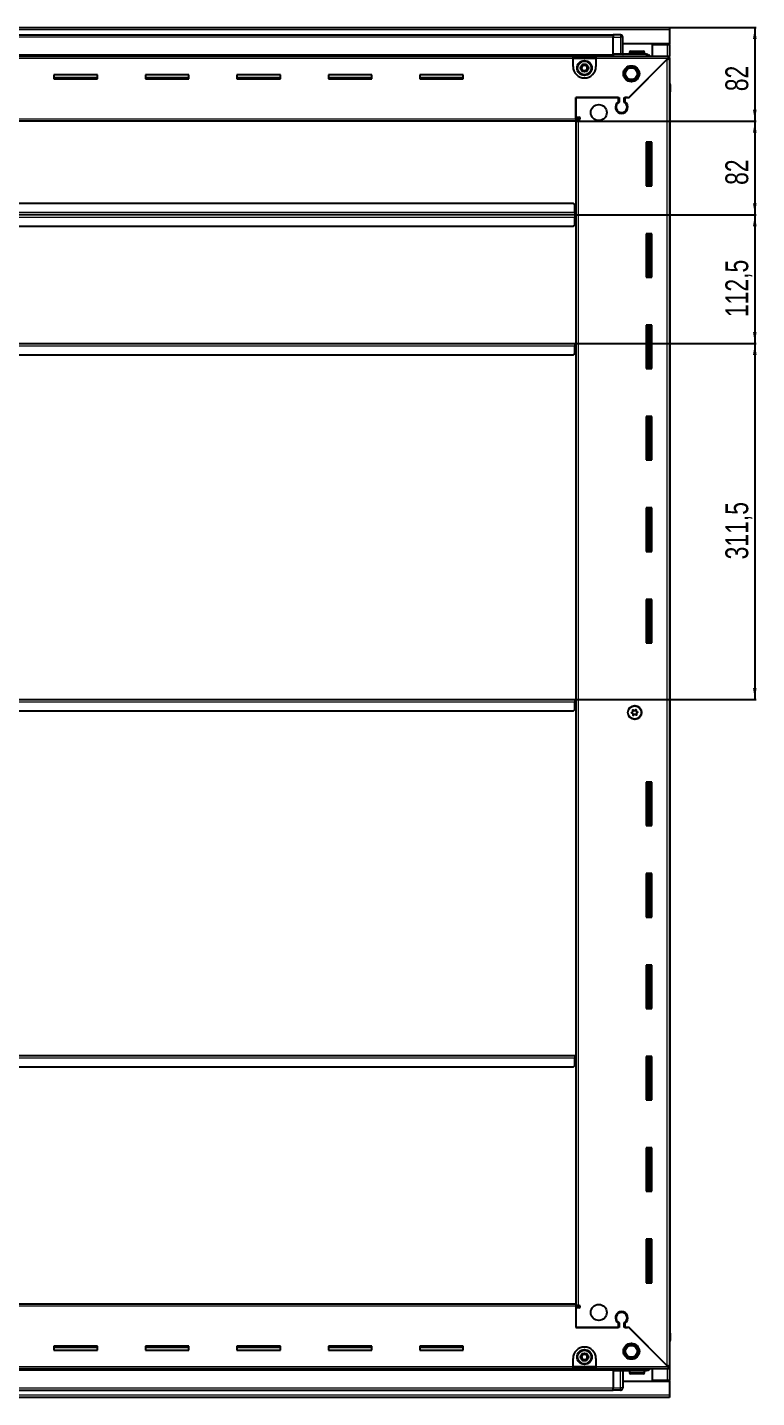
# Model space of a CAD drawing. Header units: millimetres. Extents: x 1315 to 5665, y -1045 to 1973.
# Drawn here: x 5028 to 5665, y 577 to 1776 of the extents above; entities that cross this region are included whole.
import ezdxf

# ---------------------------------------------------------------- set-up
doc = ezdxf.new("R2010")
doc.units = ezdxf.units.MM
doc.layers.add('FORMAT', color=7, linetype='Continuous')
doc.styles.add('SLDTEXTSTYLE0', font='TXT', dxfattribs={"width": 0.75})
doc.dimstyles.new('SLDDIMSTYLE0', dxfattribs={"dimtxt": 20, "dimasz": 10, "dimexe": 0, "dimexo": 0.0625, "dimgap": 5, "dimtad": 2, "dimdec": 1, "dimrnd": 1e-09, "dimzin": 12, "dimdsep": 46, "dimtxsty": 'SLDTEXTSTYLE0', "dimsah": 1, "dimcen": 0.09, "dimadec": 0, "dimazin": 3, "dimtfac": 1, "dimtofl": 0, "dimtmove": 0, "dimatfit": 3, "dimfxl": 0, "dimfrac": 2, "dimtolj": 1, "dimtzin": 12, "dimarcsym": 0})

# ---------------------------------------------------------------- blocks, each defined once
blk = doc.blocks.new('_D_7')
at = {"layer": 'FORMAT'}
for p, q in [((5589.3, 1775.8), (5664.8, 1775.8)), ((5663.8, 1775.8), (5663.8, 1693.8)), ((5507.3, 1693.8), (5664.8, 1693.8))]:
    blk.add_line(p, q, dxfattribs=at)
for points in [[(5663.8, 1775.8), (5662.2, 1765.8), (5665.3, 1765.8)], [(5663.8, 1693.8), (5665.3, 1703.8), (5662.2, 1703.8)]]:
    blk.add_solid(points, dxfattribs=at)
at = {"layer": 'FORMAT', "insert": (5638, 1720), "char_height": 20, "attachment_point": 1, "rotation": 90, "style": 'SLDTEXTSTYLE0'}
blk.add_mtext('82', dxfattribs=at)
blk = doc.blocks.new('_D_8')
at = {"layer": 'FORMAT'}
for p, q in [((5506.3, 1499.3), (5664.8, 1499.3)), ((5663.8, 1499.3), (5663.8, 1187.8)), ((5506.3, 1187.8), (5664.8, 1187.8))]:
    blk.add_line(p, q, dxfattribs=at)
for points in [[(5663.8, 1499.3), (5662.2, 1489.3), (5665.3, 1489.3)], [(5663.8, 1187.8), (5665.3, 1197.8), (5662.2, 1197.8)]]:
    blk.add_solid(points, dxfattribs=at)
at = {"layer": 'FORMAT', "insert": (5638, 1310.3), "char_height": 20, "attachment_point": 1, "rotation": 90, "style": 'SLDTEXTSTYLE0'}
blk.add_mtext('311,5', dxfattribs=at)
blk = doc.blocks.new('_D_9')
at = {"layer": 'FORMAT'}
for p, q in [((5506.3, 1611.8), (5664.8, 1611.8)), ((5663.8, 1611.8), (5663.8, 1499.3)), ((5506.3, 1499.3), (5664.8, 1499.3))]:
    blk.add_line(p, q, dxfattribs=at)
for points in [[(5663.8, 1611.8), (5662.2, 1601.8), (5665.3, 1601.8)], [(5663.8, 1499.3), (5665.3, 1509.3), (5662.2, 1509.3)]]:
    blk.add_solid(points, dxfattribs=at)
at = {"layer": 'FORMAT', "insert": (5638, 1522.3), "char_height": 20, "attachment_point": 1, "rotation": 90, "style": 'SLDTEXTSTYLE0'}
blk.add_mtext('112,5', dxfattribs=at)
blk = doc.blocks.new('_D_10')
at = {"layer": 'FORMAT'}
for p, q in [((5507.3, 1693.8), (5664.8, 1693.8)), ((5663.8, 1693.8), (5663.8, 1611.8)), ((5506.3, 1611.8), (5664.8, 1611.8))]:
    blk.add_line(p, q, dxfattribs=at)
for points in [[(5663.8, 1693.8), (5662.2, 1683.8), (5665.3, 1683.8)], [(5663.8, 1611.8), (5665.3, 1621.8), (5662.2, 1621.8)]]:
    blk.add_solid(points, dxfattribs=at)
at = {"layer": 'FORMAT', "insert": (5638, 1638), "char_height": 20, "attachment_point": 1, "rotation": 90, "style": 'SLDTEXTSTYLE0'}
blk.add_mtext('82', dxfattribs=at)

msp = doc.modelspace()

# ---------------------------------------------------------------- linework, layer by layer
at = {"color": 7, "linetype": 'Continuous', "lineweight": 25}
for p, q in [((4390.27, 1775.82), (5589.27, 1775.82)), ((5589.27, 1775.82), (5589.27, 1773.72)), ((5539.77, 1769.17), (4439.77, 1769.17)), ((5539.77, 1769.32), (5539.77, 1769.32)), ((5546.27, 1769.32), (5539.77, 1769.32)), ((5546.27, 1769.32), (5539.77, 1769.32)), ((5539.77, 1769.32), (5539.77, 1767.32)), ((5539.77, 1752.32), (5539.77, 1767.32)), ((5548.27, 1767.32), (5548.27, 1767.32)), ((5548.27, 1752.32), (5548.27, 1767.32)), ((5589.27, 1773.72), (5589.27, 1761.32)), ((4439.77, 1751.17), (5539.77, 1751.17)), ((4474.77, 1750.57), (5504.77, 1750.57)), ((5504.77, 1748.47), (5504.77, 1750.57)), ((5504.77, 1750.57), (5524.77, 1750.57)), ((5524.77, 1750.57), (5588.27, 1750.57)), ((5524.77, 1750.57), (5524.77, 1748.47)), ((5539.77, 1752.32), (5539.77, 1751.82)), ((5568.77, 1752.32), (5539.77, 1752.32)), ((5539.77, 1752.29), (5539.84, 1750.57)), ((5589.27, 1761.32), (5548.27, 1761.32)), ((5554.27, 1754.22), (5554.27, 1752.32)), ((5555.07, 1755.02), (5566.47, 1755.02)), ((5567.27, 1752.32), (5567.27, 1754.22)), ((5574.27, 1750.57), (5574.27, 1760.82)), ((5574.27, 1760.82), (5587.17, 1760.82)), ((5587.17, 1760.82), (5589.27, 1760.82)), ((5587.77, 1760.82), (5587.77, 1761.32)), ((5588.27, 1749.07), (5588.27, 1750.57)), ((5588.27, 1750.57), (5589.27, 1750.57)), ((5589.27, 1760.82), (5589.27, 1761.32)), ((5589.27, 1760.82), (5589.27, 1750.57)), ((5589.27, 1749.07), (5589.27, 1750.57)), ((5504.77, 1749.07), (5524.77, 1749.07)), ((5504.77, 1741.57), (5504.77, 1748.47)), ((5524.77, 1748.47), (5524.77, 1741.57)), ((5587.17, 1747.97), (5553.07, 1713.87)), ((5553.77, 1714.57), (5587.67, 1748.47)), ((5587.77, 1748.57), (5589.27, 1748.57)), ((5588.27, 1749.07), (5589.27, 1749.07)), ((5589.27, 1749.07), (5589.27, 1748.57)), ((5589.27, 1748.57), (5589.27, 604.07)), ((5088.77, 1734.32), (5050.77, 1734.32)), ((5050.77, 1734.32), (5050.77, 1730.82)), ((5088.77, 1731.57), (5050.77, 1731.57)), ((5050.77, 1730.82), (5088.77, 1730.82)), ((5088.77, 1730.82), (5088.77, 1734.32)), ((5168.77, 1734.32), (5130.77, 1734.32)), ((5130.77, 1734.32), (5130.77, 1730.82)), ((5168.77, 1731.57), (5130.77, 1731.57)), ((5130.77, 1730.82), (5168.77, 1730.82)), ((5168.77, 1730.82), (5168.77, 1734.32)), ((5248.77, 1734.32), (5210.77, 1734.32)), ((5210.77, 1734.32), (5210.77, 1730.82)), ((5248.77, 1731.57), (5210.77, 1731.57)), ((5210.77, 1730.82), (5248.77, 1730.82)), ((5248.77, 1730.82), (5248.77, 1734.32)), ((5328.77, 1734.32), (5290.77, 1734.32)), ((5290.77, 1734.32), (5290.77, 1730.82)), ((5328.77, 1731.57), (5290.77, 1731.57)), ((5290.77, 1730.82), (5328.77, 1730.82)), ((5328.77, 1730.82), (5328.77, 1734.32)), ((5408.77, 1734.32), (5370.77, 1734.32)), ((5370.77, 1734.32), (5370.77, 1730.82)), ((5408.77, 1731.57), (5370.77, 1731.57)), ((5370.77, 1730.82), (5408.77, 1730.82)), ((5408.77, 1730.82), (5408.77, 1734.32)), ((5589.27, 1727.15), (5589.27, 1727.15)), ((5507.27, 1714.57), (5544.97, 1714.57)), ((5507.27, 1695.92), (5507.27, 1714.57)), ((5507.27, 1714.57), (5507.27, 1697.32)), ((5544.27, 1714.57), (5507.27, 1714.57)), ((5544.27, 1714.57), (5544.27, 1710.68)), ((5544.97, 1714.57), (5544.97, 1710.29)), ((5549.57, 1714.57), (5553.77, 1714.57)), ((5549.57, 1710.29), (5549.57, 1714.57)), ((5552.37, 1714.57), (5550.27, 1714.57)), ((5550.27, 1710.68), (5550.27, 1714.57)), ((5553.07, 1713.87), (5552.37, 1714.57)), ((5589.27, 1719.32), (5589.77, 1719.32)), ((5589.62, 633.32), (5589.62, 1719.32)), ((5589.77, 1725.82), (5589.77, 1719.32)), ((5589.77, 1719.32), (5589.77, 1725.82)), ((5589.77, 1719.32), (5589.77, 1719.32)), ((5589.77, 1719.32), (5589.77, 1719.32)), ((5507.27, 1693.82), (4472.27, 1693.82)), ((5507.27, 1697.32), (5510.12, 1697.32)), ((5509.27, 1696.32), (5507.27, 1696.32)), ((5507.27, 1695.92), (5507.27, 1693.82)), ((5507.27, 1695.32), (5509.37, 1695.32)), ((5507.27, 1693.82), (5507.27, 658.82)), ((5509.27, 1695.32), (5509.27, 1696.32)), ((5510.12, 1695.32), (5509.37, 1695.32)), ((5549.27, 1701.71), (5549.27, 1700.95)), ((5568.77, 1675.32), (5568.77, 1637.32)), ((5573.77, 1675.32), (5568.77, 1675.32)), ((5569.79, 1675.32), (5569.79, 1637.32)), ((5569.83, 1675.32), (5569.83, 1637.32)), ((5571.62, 1675.32), (5571.62, 1637.32)), ((5573.77, 1637.32), (5573.77, 1675.32)), ((5568.77, 1637.32), (5573.77, 1637.32)), ((5505.27, 1621.82), (4474.27, 1621.82)), ((5506.27, 1620.82), (5505.27, 1621.82)), ((5506.27, 1613.92), (5506.27, 1620.82)), ((5506.27, 1611.82), (4473.27, 1611.82)), ((5506.52, 1614.67), (5506.27, 1614.67)), ((5506.27, 1613.92), (5506.27, 1611.82)), ((5506.27, 1611.82), (5506.27, 1609.72)), ((5506.27, 1602.82), (5506.27, 1609.72)), ((5506.27, 1608.97), (5506.52, 1608.97)), ((5506.52, 1611.82), (5506.52, 1614.67)), ((5506.52, 1608.97), (5506.52, 1611.82)), ((5507.27, 1611.82), (5506.52, 1611.82)), ((4474.27, 1601.82), (5505.27, 1601.82)), ((5505.27, 1601.82), (5506.27, 1602.82)), ((5568.77, 1595.32), (5568.77, 1557.32)), ((5573.77, 1595.32), (5568.77, 1595.32)), ((5569.79, 1595.32), (5569.79, 1557.32)), ((5569.83, 1595.32), (5569.83, 1557.32)), ((5571.62, 1595.32), (5571.62, 1557.32)), ((5573.77, 1557.32), (5573.77, 1595.32)), ((5568.77, 1557.32), (5573.77, 1557.32)), ((5568.77, 1515.32), (5568.77, 1477.32)), ((5573.77, 1515.32), (5568.77, 1515.32)), ((5569.79, 1515.32), (5569.79, 1477.32)), ((5569.83, 1515.32), (5569.83, 1477.32)), ((5571.62, 1515.32), (5571.62, 1477.32)), ((5573.77, 1477.32), (5573.77, 1515.32)), ((4473.27, 1499.32), (5506.27, 1499.32)), ((5506.27, 1499.32), (5506.27, 1497.22)), ((5506.52, 1496.47), (5506.52, 1499.32)), ((5506.52, 1499.32), (5507.27, 1499.32)), ((4474.27, 1489.32), (5505.27, 1489.32)), ((5505.27, 1489.32), (5506.27, 1490.32)), ((5506.27, 1490.32), (5506.27, 1497.22)), ((5506.27, 1496.47), (5506.52, 1496.47)), ((5568.77, 1477.32), (5573.77, 1477.32)), ((5568.77, 1435.32), (5568.77, 1397.32)), ((5573.77, 1435.32), (5568.77, 1435.32)), ((5569.79, 1435.32), (5569.79, 1397.32)), ((5569.83, 1435.32), (5569.83, 1397.32)), ((5571.62, 1435.32), (5571.62, 1397.32)), ((5573.77, 1397.32), (5573.77, 1435.32)), ((5568.77, 1397.32), (5573.77, 1397.32)), ((5568.77, 1355.32), (5568.77, 1317.32)), ((5573.77, 1355.32), (5568.77, 1355.32)), ((5569.79, 1355.32), (5569.79, 1317.32)), ((5569.83, 1355.32), (5569.83, 1317.32)), ((5571.62, 1355.32), (5571.62, 1317.32)), ((5573.77, 1317.32), (5573.77, 1355.32)), ((5568.77, 1317.32), (5573.77, 1317.32)), ((5568.77, 1275.32), (5568.77, 1237.32)), ((5573.77, 1275.32), (5568.77, 1275.32)), ((5569.79, 1275.32), (5569.79, 1237.32)), ((5569.83, 1275.32), (5569.83, 1237.32)), ((5571.62, 1275.32), (5571.62, 1237.32)), ((5573.77, 1237.32), (5573.77, 1275.32)), ((5568.77, 1237.32), (5573.77, 1237.32)), ((4473.27, 1187.82), (5506.27, 1187.82)), ((5506.27, 1187.82), (5506.27, 1185.72)), ((5506.52, 1184.97), (5506.52, 1187.82)), ((5506.52, 1187.82), (5507.27, 1187.82)), ((4474.27, 1177.82), (5505.27, 1177.82)), ((5505.27, 1177.82), (5506.27, 1178.82)), ((5506.27, 1178.82), (5506.27, 1185.72)), ((5506.27, 1184.97), (5506.52, 1184.97)), ((5568.77, 1115.32), (5568.77, 1077.32)), ((5573.77, 1115.32), (5568.77, 1115.32)), ((5569.79, 1115.32), (5569.79, 1077.32)), ((5569.83, 1115.32), (5569.83, 1077.32)), ((5571.62, 1115.32), (5571.62, 1077.32)), ((5573.77, 1077.32), (5573.77, 1115.32)), ((5568.77, 1077.32), (5573.77, 1077.32)), ((5568.77, 1035.32), (5568.77, 997.32)), ((5573.77, 1035.32), (5568.77, 1035.32)), ((5569.79, 1035.32), (5569.79, 997.32)), ((5569.83, 1035.32), (5569.83, 997.32)), ((5571.62, 1035.32), (5571.62, 997.32)), ((5573.77, 997.32), (5573.77, 1035.32)), ((5568.77, 997.32), (5573.77, 997.32)), ((5568.77, 955.32), (5568.77, 917.32)), ((5573.77, 955.32), (5568.77, 955.32)), ((5569.79, 955.32), (5569.79, 917.32)), ((5569.83, 955.32), (5569.83, 917.32)), ((5571.62, 955.32), (5571.62, 917.32)), ((5573.77, 917.32), (5573.77, 955.32)), ((5568.77, 917.32), (5573.77, 917.32)), ((4473.27, 876.32), (5506.27, 876.32)), ((5506.27, 876.32), (5506.27, 874.22)), ((5506.52, 873.47), (5506.52, 876.32)), ((5506.52, 876.32), (5507.27, 876.32)), ((5568.77, 875.32), (5568.77, 837.32)), ((5573.77, 875.32), (5568.77, 875.32)), ((5569.79, 875.32), (5569.79, 837.32)), ((5569.83, 875.32), (5569.83, 837.32)), ((5571.62, 875.32), (5571.62, 837.32)), ((5573.77, 837.32), (5573.77, 875.32)), ((4474.27, 866.32), (5505.27, 866.32)), ((5505.27, 866.32), (5506.27, 867.32)), ((5506.27, 867.32), (5506.27, 874.22)), ((5506.27, 873.47), (5506.52, 873.47)), ((5568.77, 837.32), (5573.77, 837.32)), ((5568.77, 795.32), (5568.77, 757.32)), ((5573.77, 795.32), (5568.77, 795.32)), ((5569.79, 795.32), (5569.79, 757.32)), ((5569.83, 795.32), (5569.83, 757.32)), ((5571.62, 795.32), (5571.62, 757.32)), ((5573.77, 757.32), (5573.77, 795.32)), ((5568.77, 757.32), (5573.77, 757.32)), ((5568.77, 715.32), (5568.77, 677.32)), ((5573.77, 715.32), (5568.77, 715.32)), ((5569.79, 715.32), (5569.79, 677.32)), ((5569.83, 715.32), (5569.83, 677.32)), ((5571.62, 715.32), (5571.62, 677.32)), ((5573.77, 677.32), (5573.77, 715.32)), ((5568.77, 677.32), (5573.77, 677.32)), ((4472.27, 658.82), (5507.27, 658.82)), ((5507.27, 658.82), (5507.27, 656.72)), ((5509.37, 657.32), (5507.27, 657.32)), ((5507.27, 656.72), (5507.27, 638.07)), ((5507.27, 656.32), (5509.27, 656.32)), ((5507.27, 655.32), (5507.27, 638.07)), ((5510.12, 655.32), (5507.27, 655.32)), ((5509.27, 656.32), (5509.27, 657.32)), ((5509.37, 657.32), (5510.12, 657.32)), ((5549.27, 651.7), (5549.27, 650.94)), ((5544.97, 638.07), (5507.27, 638.07)), ((5507.27, 638.07), (5544.27, 638.07)), ((5544.27, 641.96), (5544.27, 638.07)), ((5544.97, 642.36), (5544.97, 638.07)), ((5549.57, 638.07), (5549.57, 642.36)), ((5553.77, 638.07), (5549.57, 638.07)), ((5550.27, 638.07), (5550.27, 641.96)), ((5550.27, 638.07), (5552.37, 638.07)), ((5552.37, 638.07), (5553.07, 638.77)), ((5553.07, 638.77), (5587.17, 604.67)), ((5587.67, 604.17), (5553.77, 638.07)), ((5589.27, 633.32), (5589.77, 633.32)), ((5589.77, 633.32), (5589.77, 633.32)), ((5589.77, 626.82), (5589.77, 633.32)), ((5589.77, 633.32), (5589.77, 626.82)), ((5088.77, 621.82), (5050.77, 621.82)), ((5050.77, 621.82), (5050.77, 618.32)), ((5050.77, 621.07), (5088.77, 621.07)), ((5050.77, 618.32), (5088.77, 618.32)), ((5088.77, 618.32), (5088.77, 621.82)), ((5168.77, 621.82), (5130.77, 621.82)), ((5130.77, 621.82), (5130.77, 618.32)), ((5130.77, 621.07), (5168.77, 621.07)), ((5130.77, 618.32), (5168.77, 618.32)), ((5168.77, 618.32), (5168.77, 621.82)), ((5248.77, 621.82), (5210.77, 621.82)), ((5210.77, 621.82), (5210.77, 618.32)), ((5210.77, 621.07), (5248.77, 621.07)), ((5210.77, 618.32), (5248.77, 618.32)), ((5248.77, 618.32), (5248.77, 621.82)), ((5328.77, 621.82), (5290.77, 621.82)), ((5290.77, 621.82), (5290.77, 618.32)), ((5290.77, 621.07), (5328.77, 621.07)), ((5290.77, 618.32), (5328.77, 618.32)), ((5328.77, 618.32), (5328.77, 621.82)), ((5408.77, 621.82), (5370.77, 621.82)), ((5370.77, 621.82), (5370.77, 618.32)), ((5370.77, 621.07), (5408.77, 621.07)), ((5370.77, 618.32), (5408.77, 618.32)), ((5408.77, 618.32), (5408.77, 621.82)), ((5539.77, 601.47), (4439.77, 601.47)), ((5504.77, 602.07), (4474.77, 602.07)), ((5504.77, 604.17), (5504.77, 611.07)), ((5504.77, 602.07), (5504.77, 604.17)), ((5524.77, 603.57), (5504.77, 603.57)), ((5524.77, 602.07), (5504.77, 602.07)), ((5524.77, 611.07), (5524.77, 604.17)), ((5524.77, 604.17), (5524.77, 602.07)), ((5588.27, 602.07), (5524.77, 602.07)), ((5539.84, 602.07), (5539.77, 600.36)), ((5539.77, 600.32), (5539.77, 600.82)), ((5568.77, 600.32), (5539.77, 600.32)), ((5539.77, 600.32), (5539.77, 585.32)), ((5548.27, 600.32), (5548.27, 585.32)), ((5554.27, 600.32), (5554.27, 598.42)), ((5567.27, 598.42), (5567.27, 600.32)), ((5574.27, 591.82), (5574.27, 602.07)), ((5587.77, 604.07), (5589.27, 604.07)), ((5588.27, 603.57), (5588.27, 602.07)), ((5589.27, 603.57), (5588.27, 603.57)), ((5589.27, 602.07), (5588.27, 602.07)), ((5589.27, 604.07), (5589.27, 603.57)), ((5589.27, 603.57), (5589.27, 602.07)), ((5589.27, 602.07), (5589.27, 591.82)), ((5548.27, 591.32), (5589.27, 591.32)), ((5562.06, 597.62), (5555.07, 597.62)), ((5566.47, 597.62), (5562.06, 597.62)), ((5587.17, 591.82), (5574.27, 591.82)), ((5589.27, 591.82), (5587.17, 591.82)), ((5587.77, 591.32), (5587.77, 591.82)), ((5589.27, 591.32), (5589.27, 591.82)), ((5589.27, 591.32), (5589.27, 578.92)), ((5589.27, 576.82), (4390.27, 576.82)), ((4439.77, 583.47), (5539.77, 583.47)), ((5539.77, 583.32), (5539.77, 585.32)), ((5546.27, 583.32), (5539.77, 583.32)), ((5539.77, 583.32), (5539.77, 583.32)), ((5539.77, 583.32), (5539.77, 583.32)), ((5546.27, 583.32), (5539.77, 583.32)), ((5547.59, 583.82), (5547.59, 583.82)), ((5589.27, 578.92), (5589.27, 576.82))]:
    msp.add_line(p, q, dxfattribs=at)
at = {"color": 8, "linetype": 'Continuous', "lineweight": 18}
for p, q in [((5589.27, 1773.72), (4390.27, 1773.72)), ((5539.77, 1767.17), (4439.77, 1767.17)), ((5539.77, 1767.32), (5546.27, 1767.32)), ((5546.27, 1769.32), (5546.27, 1767.32)), ((5546.27, 1767.32), (5546.27, 1752.32)), ((5548.27, 1767.32), (5546.27, 1767.32)), ((5539.77, 1751.82), (4439.77, 1751.82)), ((5539.77, 1750.59), (4439.77, 1750.59)), ((5554.27, 1754.22), (5567.27, 1754.22)), ((5587.17, 1761.32), (5587.17, 1760.82)), ((5587.17, 1760.82), (5587.17, 1750.57)), ((5504.77, 1748.47), (4474.77, 1748.47)), ((5504.77, 1748.47), (5524.77, 1748.47)), ((5587.67, 1748.47), (5524.77, 1748.47)), ((5587.17, 604.67), (5587.17, 1747.97)), ((5589.27, 1725.82), (5589.77, 1725.82)), ((4472.27, 1695.92), (5507.27, 1695.92)), ((5509.37, 1695.32), (5509.37, 657.32)), ((5571.03, 1637.32), (5571.03, 1675.32)), ((5572.27, 1637.32), (5572.27, 1675.32)), ((5506.27, 1613.92), (4473.27, 1613.92)), ((4473.27, 1609.72), (5506.27, 1609.72)), ((5571.03, 1557.32), (5571.03, 1595.32)), ((5572.27, 1557.32), (5572.27, 1595.32)), ((5571.03, 1477.32), (5571.03, 1515.32)), ((5572.27, 1477.32), (5572.27, 1515.32)), ((4473.27, 1497.22), (5506.27, 1497.22)), ((5571.03, 1397.32), (5571.03, 1435.32)), ((5572.27, 1397.32), (5572.27, 1435.32)), ((5571.03, 1317.32), (5571.03, 1355.32)), ((5572.27, 1317.32), (5572.27, 1355.32)), ((5571.03, 1237.32), (5571.03, 1275.32)), ((5572.27, 1237.32), (5572.27, 1275.32)), ((4473.27, 1185.72), (5506.27, 1185.72)), ((5571.03, 1077.32), (5571.03, 1115.32)), ((5572.27, 1077.32), (5572.27, 1115.32)), ((5571.03, 997.32), (5571.03, 1035.32)), ((5572.27, 997.32), (5572.27, 1035.32)), ((5571.03, 917.32), (5571.03, 955.32)), ((5572.27, 917.32), (5572.27, 955.32)), ((5571.03, 837.32), (5571.03, 875.32)), ((5572.27, 837.32), (5572.27, 875.32)), ((4473.27, 874.22), (5506.27, 874.22)), ((5571.03, 757.32), (5571.03, 795.32)), ((5572.27, 757.32), (5572.27, 795.32)), ((5571.03, 677.32), (5571.03, 715.32)), ((5572.27, 677.32), (5572.27, 715.32)), ((5507.27, 656.72), (4472.27, 656.72)), ((5589.27, 626.82), (5589.77, 626.82)), ((4439.77, 602.06), (5539.77, 602.06)), ((4439.77, 600.82), (5539.77, 600.82)), ((4474.77, 604.17), (5504.77, 604.17)), ((5524.77, 604.17), (5504.77, 604.17)), ((5524.77, 604.17), (5587.67, 604.17)), ((5546.27, 585.32), (5546.27, 600.32)), ((5587.17, 602.07), (5587.17, 591.82)), ((5562.24, 598.42), (5554.27, 598.42)), ((5567.27, 598.42), (5562.24, 598.42)), ((5587.17, 591.82), (5587.17, 591.32)), ((5589.27, 578.92), (4390.27, 578.92)), ((4439.77, 585.47), (5539.77, 585.47)), ((5539.77, 585.32), (5546.27, 585.32)), ((5548.27, 585.32), (5546.27, 585.32)), ((5546.27, 583.32), (5546.27, 585.32))]:
    msp.add_line(p, q, dxfattribs=at)
at = {"color": 7, "linetype": 'Continuous', "lineweight": 25}
for centre, radius in [((5514.77, 1740.32), 6.5), ((5514.77, 1740.32), 3.46), ((5555.77, 1735.32), 7), ((5555.77, 1735.32), 6.03), ((5555.77, 1735.32), 5.1), ((5527.27, 1701.32), 7), ((5558.77, 1176.32), 6), ((5558.62, 1176.32), 5.79), ((5558.62, 1176.32), 1.85), ((5527.27, 651.32), 7), ((5555.77, 617.32), 7), ((5514.77, 612.32), 6.5), ((5514.77, 612.32), 3.46), ((5555.77, 617.32), 6.03), ((5555.77, 617.32), 5.1)]:
    msp.add_circle(centre, radius, dxfattribs=at)
at = {"color": 8, "linetype": 'Continuous', "lineweight": 18}
for centre in [(5514.77, 1740.32), (5514.77, 612.32)]:
    msp.add_circle(centre, 5.7, dxfattribs=at)
at = {"color": 7, "linetype": 'Continuous', "lineweight": 25}
for centre, radius, start, end in [((5546.27, 1767.32), 2, 0, 90), ((5548.47, 1752.52), 0.2, 180, 270), ((5555.07, 1754.22), 0.8, 90, 180), ((5566.47, 1754.22), 0.8, 0, 90), ((5514.77, 1741.57), 10, 180, 270), ((5514.77, 1740.32), 2.5, 160.11158, 220.11158), ((5514.77, 1740.32), 2.5, 100.11158, 160.11158), ((5514.77, 1740.32), 2.5, 220.11158, 280.11158), ((5514.77, 1740.32), 2.5, 40.11158, 100.11158), ((5514.77, 1741.57), 10, 270, 0), ((5514.77, 1740.32), 2.5, 280.11158, 340.11158), ((5514.77, 1740.32), 2.5, 340.11158, 40.11158), ((5587.77, 1725.82), 2, 33.94202, 41.40962), ((5587.77, 1725.82), 2, 0, 41.39416), ((5587.77, 1725.82), 2, 0, 18.58003), ((5547.27, 1706.07), 5.5, 123.05573, 56.94427), ((5547.27, 1706.07), 4.8, 118.63099, 61.36901), ((5510.12, 1696.32), 1, 270, 90), ((5510.12, 656.32), 1, 270, 90), ((5547.27, 646.57), 5.5, 303.05573, 236.94427), ((5547.27, 646.57), 4.8, 298.63099, 241.36901), ((5587.77, 626.82), 2, 318.59038, 0), ((5514.77, 611.07), 10, 90, 180), ((5514.77, 612.32), 2.5, 147.04236, 207.04236), ((5514.77, 612.32), 2.5, 87.04236, 147.04236), ((5514.77, 611.07), 10, 0, 90), ((5514.77, 612.32), 2.5, 27.04236, 87.04236), ((5514.77, 612.32), 2.5, 327.04236, 27.04236), ((5514.77, 612.32), 2.5, 207.04236, 267.04236), ((5514.77, 612.32), 2.5, 267.04236, 327.04236), ((5548.47, 600.12), 0.2, 90, 180), ((5555.07, 598.42), 0.8, 180, 270), ((5566.47, 598.42), 0.8, 270, 0), ((5546.27, 585.32), 2, 270, 0), ((5546.27, 585.32), 2, 270, 288.58003), ((5546.27, 585.32), 2, 303.94202, 311.40962)]:
    msp.add_arc(centre, radius, start, end, dxfattribs=at)
for points, knots in [([(5539.77, 1752.32), (5539.77, 1752.29), (5539.77, 1752.21), (5539.77, 1751.59), (5539.77, 1751.01), (5539.77, 1750.62), (5539.77, 1750.59)], [0, 0, 0, 0, 0.3242788, 0.6485576, 0.9728365, 1, 1, 1, 1]), ([(5571.98, 1750.57), (5571.86, 1750.77), (5571.47, 1751.42), (5570.32, 1752.13), (5569.28, 1752.26), (5568.77, 1752.32)], [0, 0, 0, 0, 0.1822499, 0.5911249, 1, 1, 1, 1]), ([(5588.27, 1750.57), (5588.22, 1750.55), (5588.13, 1750.49), (5588, 1750.1), (5587.87, 1749.54), (5587.76, 1748.96), (5587.69, 1748.6), (5587.67, 1748.47)], [0, 0, 0, 0, 0.2302553, 0.4485219, 0.6667858, 0.8850496, 1, 1, 1, 1]), ([(5511.93, 1739.82), (5511.97, 1739.93), (5512.17, 1740.5), (5512.51, 1741.43), (5512.79, 1742.21), (5512.91, 1742.53)], [0, 0, 0, 0, 0.1331247, 0.6370994, 1, 1, 1, 1]), ([(5513.79, 1737.61), (5513.45, 1738), (5512.83, 1738.74), (5512.21, 1739.48), (5511.93, 1739.82)], [0, 0, 0, 0, 0.5346859, 1, 1, 1, 1]), ([(5512.91, 1742.53), (5513.41, 1742.62), (5514.36, 1742.79), (5515.31, 1742.96), (5515.75, 1743.04)], [0, 0, 0, 0, 0.5346859, 1, 1, 1, 1]), ([(5515.75, 1743.04), (5516.08, 1742.64), (5516.7, 1741.91), (5517.32, 1741.17), (5517.61, 1740.83)], [0, 0, 0, 0, 0.5346859, 1, 1, 1, 1]), ([(5517.61, 1740.83), (5517.49, 1740.51), (5517.21, 1739.73), (5516.87, 1738.8), (5516.67, 1738.23), (5516.63, 1738.12)], [0, 0, 0, 0, 0.3629006, 0.8668753, 1, 1, 1, 1]), ([(5587.17, 1747.97), (5587.42, 1748.02), (5587.91, 1748.11), (5588.56, 1748.24), (5589.02, 1748.37), (5589.24, 1748.48), (5589.26, 1748.55), (5589.27, 1748.57)], [0, 0, 0, 0, 0.2302553, 0.4485219, 0.6667858, 0.8850496, 1, 1, 1, 1]), ([(5516.63, 1738.12), (5516.12, 1738.03), (5515.17, 1737.86), (5514.22, 1737.69), (5513.79, 1737.61)], [0, 0, 0, 0, 0.5346859, 1, 1, 1, 1]), ([(5556.98, 1178.6), (5556.97, 1178.59), (5556.95, 1178.57), (5556.94, 1178.51), (5556.93, 1178.37), (5556.99, 1177.98), (5557.06, 1177.45), (5556.83, 1176.86), (5556.43, 1176.53), (5556.1, 1176.32), (5555.91, 1176.18), (5555.85, 1176.11), (5555.83, 1176.07), (5555.83, 1176.03), (5555.84, 1176), (5555.89, 1175.95), (5556.13, 1175.82), (5556.58, 1175.67), (5557.18, 1175.29), (5557.35, 1174.6), (5557.36, 1174.12), (5557.4, 1173.86), (5557.43, 1173.8), (5557.46, 1173.77), (5557.49, 1173.76), (5557.52, 1173.76), (5557.56, 1173.78), (5557.64, 1173.81), (5557.82, 1173.94), (5558.12, 1174.18), (5558.56, 1174.46), (5559.19, 1174.49), (5559.68, 1174.25), (5560.03, 1174.08), (5560.17, 1174.03), (5560.23, 1174.04), (5560.26, 1174.05), (5560.28, 1174.08), (5560.3, 1174.14), (5560.3, 1174.28), (5560.25, 1174.66), (5560.17, 1175.2), (5560.41, 1175.79), (5560.81, 1176.11), (5561.13, 1176.33), (5561.33, 1176.47), (5561.39, 1176.54), (5561.4, 1176.58), (5561.4, 1176.61), (5561.39, 1176.64), (5561.34, 1176.7), (5561.11, 1176.82), (5560.66, 1176.98), (5560.06, 1177.36), (5559.88, 1178.05), (5559.88, 1178.53), (5559.83, 1178.79), (5559.8, 1178.85), (5559.78, 1178.87), (5559.75, 1178.88), (5559.71, 1178.88), (5559.67, 1178.87), (5559.6, 1178.83), (5559.41, 1178.7), (5559.11, 1178.46), (5558.67, 1178.19), (5558.04, 1178.15), (5557.56, 1178.4), (5557.21, 1178.57), (5557.07, 1178.61), (5557.01, 1178.61), (5556.99, 1178.6), (5556.98, 1178.6)], [0, 0, 0, 0, 0.0020087, 0.00442, 0.0093647, 0.0255282, 0.0677053, 0.0957862, 0.1246456, 0.1503415, 0.1605194, 0.1633943, 0.1656965, 0.1672448, 0.1688741, 0.1707699, 0.1786058, 0.2119941, 0.2499945, 0.2879948, 0.3213831, 0.329219, 0.3311148, 0.3327441, 0.3342924, 0.3362166, 0.3385353, 0.3413178, 0.349662, 0.3753578, 0.4042173, 0.4322982, 0.4744753, 0.4906388, 0.4966691, 0.49844, 0.5, 0.5020087, 0.50442, 0.5093647, 0.5255282, 0.5677053, 0.5957862, 0.6246456, 0.6503415, 0.6605194, 0.6633943, 0.6656965, 0.6672448, 0.6688741, 0.6707699, 0.6786058, 0.7119941, 0.7499945, 0.7879948, 0.8213831, 0.829219, 0.8311148, 0.8327441, 0.8342924, 0.8362166, 0.8385353, 0.8413178, 0.849662, 0.8753578, 0.9042173, 0.9322982, 0.9744753, 0.9906388, 0.9966691, 0.99844, 1, 1, 1, 1]), ([(5511.88, 612.47), (5512.16, 612.91), (5512.69, 613.71), (5513.21, 614.52), (5513.45, 614.89)], [0, 0, 0, 0, 0.5346859, 1, 1, 1, 1]), ([(5513.2, 609.9), (5512.96, 610.36), (5512.52, 611.22), (5512.09, 612.07), (5511.88, 612.47)], [0, 0, 0, 0, 0.53468586, 1, 1, 1, 1]), ([(5513.45, 614.89), (5513.58, 614.89), (5514.18, 614.86), (5515.17, 614.81), (5515.99, 614.76), (5516.34, 614.75)], [0, 0, 0, 0, 0.1331247, 0.6370994, 1, 1, 1, 1]), ([(5517.65, 612.17), (5517.37, 611.74), (5516.84, 610.93), (5516.32, 610.13), (5516.08, 609.75)], [0, 0, 0, 0, 0.5346859, 1, 1, 1, 1]), ([(5516.34, 614.75), (5516.57, 614.29), (5517.01, 613.43), (5517.45, 612.57), (5517.65, 612.17)], [0, 0, 0, 0, 0.5346859, 1, 1, 1, 1]), ([(5516.08, 609.75), (5515.74, 609.77), (5514.91, 609.81), (5513.92, 609.86), (5513.32, 609.89), (5513.2, 609.9)], [0, 0, 0, 0, 0.3629006, 0.8668753, 1, 1, 1, 1]), ([(5539.77, 600.32), (5539.77, 600.36), (5539.77, 600.44), (5539.77, 601.06), (5539.77, 601.62), (5539.77, 601.99), (5539.77, 602)], [0, 0, 0, 0, 0.3302672, 0.6605344, 0.9908016, 1, 1, 1, 1]), ([(5571.98, 602.07), (5571.86, 601.87), (5571.47, 601.22), (5570.32, 600.51), (5569.28, 600.39), (5568.77, 600.32)], [0, 0, 0, 0, 0.1822499, 0.5911249, 1, 1, 1, 1]), ([(5589.27, 604.07), (5589.24, 604.12), (5589.19, 604.21), (5588.8, 604.34), (5588.24, 604.47), (5587.66, 604.58), (5587.29, 604.65), (5587.17, 604.67)], [0, 0, 0, 0, 0.2302553, 0.4485219, 0.6667858, 0.8850496, 1, 1, 1, 1]), ([(5587.67, 604.17), (5587.71, 603.92), (5587.8, 603.43), (5587.94, 602.79), (5588.07, 602.32), (5588.18, 602.1), (5588.24, 602.08), (5588.27, 602.07)], [0, 0, 0, 0, 0.23025534, 0.4485219, 0.6667858, 0.88504963, 1, 1, 1, 1])]:
    msp.add_open_spline(points, degree=3, knots=knots, dxfattribs=at)
at = {"color": 8, "linetype": 'Continuous', "lineweight": 18}
for points in [[(5568.77, 1752.32), (5568.77, 1752.28), (5568.77, 1752.2), (5568.77, 1751.77), (5568.77, 1751.31), (5568.77, 1750.9), (5568.77, 1750.63), (5568.77, 1750.57)], [(5568.77, 600.32), (5568.77, 600.37), (5568.77, 600.44), (5568.77, 600.88), (5568.77, 601.33), (5568.77, 601.75), (5568.77, 602.02), (5568.77, 602.07)]]:
    msp.add_open_spline(points, degree=3, knots=[0, 0, 0, 0, 0.35975288, 0.55341416, 0.75118521, 0.94895626, 1, 1, 1, 1], dxfattribs=at)
at = {"color": 7, "linetype": 'Continuous', "lineweight": 25}
for points in [[(5587.17, 1747.97), (5587.25, 1748.02), (5587.4, 1748.12), (5587.6, 1748.27), (5587.74, 1748.42), (5587.76, 1748.52), (5587.77, 1748.57)], [(5588.27, 1749.07), (5588.22, 1749.06), (5588.12, 1749.05), (5587.97, 1748.91), (5587.82, 1748.71), (5587.72, 1748.55), (5587.67, 1748.47)], [(5587.77, 604.07), (5587.76, 604.12), (5587.74, 604.22), (5587.6, 604.37), (5587.4, 604.52), (5587.25, 604.62), (5587.17, 604.67)], [(5587.67, 604.17), (5587.72, 604.09), (5587.82, 603.94), (5587.97, 603.74), (5588.12, 603.6), (5588.22, 603.58), (5588.27, 603.57)]]:
    msp.add_open_spline(points, degree=3, dxfattribs=at)

# ---------------------------------------------------------------- dimensions: what is measured, and where the dimension line sits
at = {"layer": 'FORMAT'}
for base, p1, p2, picture, middle in [((5663.77, 1693.82), (5589.27, 1775.82), (5507.27, 1693.82), '_D_7', (5663.77, 1734.82)), ((5663.77, 1611.82), (5507.27, 1693.82), (5506.27, 1611.82), '_D_10', (5663.77, 1652.82)), ((5663.77, 1499.32), (5506.27, 1611.82), (5506.27, 1499.32), '_D_9', (5663.77, 1555.57)), ((5663.77, 1187.82), (5506.27, 1499.32), (5506.27, 1187.82), '_D_8', (5663.77, 1343.57))]:
    dim = msp.add_linear_dim(base=base, p1=p1, p2=p2, angle=90, dimstyle='SLDDIMSTYLE0', dxfattribs=at)
    dim.commit()
    dim.dimension.update_dxf_attribs({"geometry": picture, "text_midpoint": middle, "dimtype": 160})

doc.saveas('drawing.dxf')
